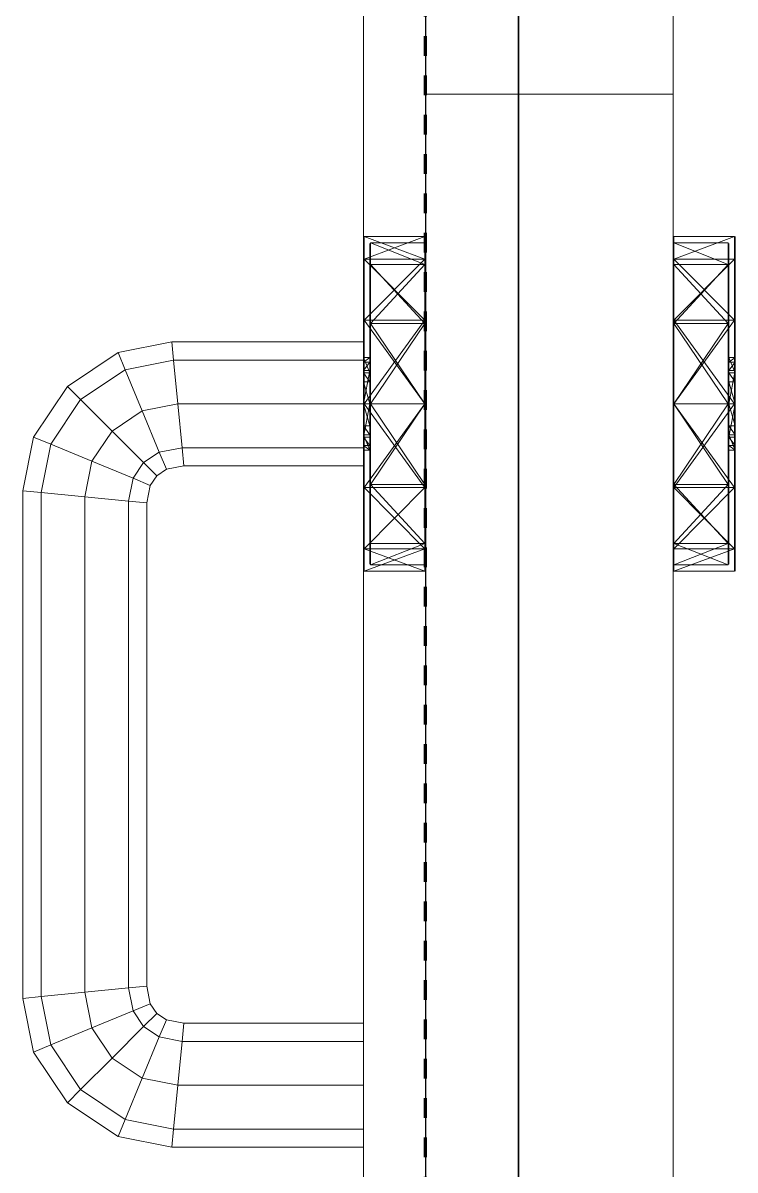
# Model space of a CAD drawing. Header units: millimetres. Extents: x -5300 to 98858, y -5196 to 93886.
# Drawn here: x 42270 to 42385, y 47628.3 to 47813.5 of the extents above; entities that cross this region are included whole.
import ezdxf

# ---------------------------------------------------------------- set-up
doc = ezdxf.new("R2010")
doc.units = ezdxf.units.MM
doc.linetypes.add('Штрих', pattern=[6.35, 3.175, -3.175])
doc.linetypes.add('Штрих_2_', pattern=[6.35, 3.175, -3.175])
for name, color, linetype, lineweight, true_color in [('_Разделитель помещений_', 4, 'Штрих', 70, 0x00ffff), ('Двери', 7, 'Continuous', 18, 0x7f7f7f), ('Стены', 7, 'Continuous', 18, 0x7f7f7f), ('Стены разрез', 7, 'Continuous', 50, 0x7f7f7f)]:
    doc.layers.add(name, color=color, linetype=linetype, lineweight=lineweight, true_color=true_color)

# ---------------------------------------------------------------- blocks, each defined once
blk = doc.blocks.new('СТВ_Перегородка_Кирпич 198583 - СТВ_Перегородка_Кирпич 2-248119-Подвал')
at = {"layer": 'Стены', "color": 254, "true_color": 0xd4d4d4}
blk.add_line((42350, 46350), (42350, 52500), dxfattribs=at)
blk = doc.blocks.new('СТВ_Перегородка_Кирпич 198583 - СТВ_Перегородка_Кирпич 198583-248116-Подвал')
at = {"layer": 'Стены', "color": 254, "true_color": 0xd4d4d4}
for p, q in [((42335, 47290), (42335, 48790)), ((42350, 47290), (42350, 48790)), ((42350, 48790), (42350, 47290))]:
    blk.add_line(p, q, dxfattribs=at)
at = {"layer": 'Стены разрез', "color": 254, "lineweight": 25, "true_color": 0xd4d4d4}
for p, q in [((42350, 52350), (42350, 46350)), ((42335, 52330), (42335, 46335)), ((42350, 46335), (42350, 52330))]:
    blk.add_line(p, q, dxfattribs=at)
blk.add_blockref('СТВ_Перегородка_Кирпич 198583 - СТВ_Перегородка_Кирпич 2-248119-Подвал', (0, 0))
blk = doc.blocks.new('Дп-7 198631 - Дп-7-248154-Подвал')
at = {"layer": 'Двери', "color": 254, "true_color": 0xd4d4d4}
for p, q in [((42325, 47280), (42325, 48800)), ((42325, 48800), (42325, 47280)), ((42335, 48800), (42335, 47280)), ((42335, 47280), (42335, 48800)), ((42335, 47290), (42335, 48790)), ((42335, 48790), (42335, 47290)), ((42335, 48702), (42335, 47378)), ((42335, 47378), (42335, 48702)), ((42335, 47802), (42335, 48702)), ((42335, 48702), (42335, 47802)), ((42335, 47802), (42335, 48702)), ((42335, 48702), (42335, 47802)), ((42375, 48702), (42375, 47378)), ((42375, 47378), (42375, 48702)), ((42375, 48702), (42375, 47802)), ((42375, 48702), (42375, 47802)), ((42375, 47802), (42375, 48702)), ((42375, 47802), (42375, 48702)), ((42325, 48700), (42325, 47380)), ((42325, 47380), (42325, 48700)), ((42335, 48700), (42335, 47380)), ((42335, 47380), (42335, 48700)), ((42375, 48690), (42375, 47390)), ((42375, 47390), (42375, 48690)), ((42375, 47802), (42335, 47802)), ((42335, 47802), (42375, 47802)), ((42375, 47802), (42335, 47802)), ((42335, 47802), (42335, 47802)), ((42335, 47802), (42335, 47802)), ((42335, 47802), (42375, 47802)), ((42335, 47378), (42335, 47802)), ((42335, 47802), (42375, 47802)), ((42335, 47378), (42335, 47802)), ((42335, 47802), (42335, 47802)), ((42335, 47802), (42335, 47378)), ((42335, 47802), (42335, 47802)), ((42335, 47802), (42375, 47802)), ((42375, 47802), (42335, 47802)), ((42335, 47802), (42335, 47378)), ((42375, 47802), (42335, 47802)), ((42375, 47802), (42375, 47802)), ((42375, 47802), (42375, 47802)), ((42375, 47802), (42375, 47378)), ((42375, 47802), (42375, 47802)), ((42375, 47378), (42375, 47802)), ((42375, 47802), (42375, 47802)), ((42375, 47802), (42375, 47378)), ((42375, 47378), (42375, 47802)), ((42325, 47775.38), (42325, 47779)), ((42325, 47779), (42325, 47775.38)), ((42325, 47765.5), (42325, 47779)), ((42325, 47775.3), (42325, 47778.9)), ((42325, 47778.9), (42325, 47775.3)), ((42325, 47757), (42325, 47778.9)), ((42325, 47757), (42325, 47778.9)), ((42325, 47757), (42325, 47778.9)), ((42325.1, 47775.38), (42325.1, 47779)), ((42325.1, 47779), (42325.1, 47775.38)), ((42334.9, 47779), (42325.1, 47779)), ((42325.1, 47775.38), (42334.9, 47779)), ((42325.1, 47779), (42334.9, 47775.38)), ((42325.1, 47775.38), (42325.1, 47779)), ((42325.1, 47779), (42325.1, 47775.38)), ((42325.1, 47779), (42334.9, 47779)), ((42325.1, 47775.38), (42334.9, 47779)), ((42325.1, 47779), (42334.9, 47775.38)), ((42326, 47774.43), (42326, 47777.9)), ((42326, 47777.9), (42326, 47774.43)), ((42326, 47757), (42326, 47777.9)), ((42326, 47757), (42326, 47777.9)), ((42326, 47757), (42326, 47777.9)), ((42326.1, 47774.52), (42326.1, 47778)), ((42326.1, 47778), (42326.1, 47774.52)), ((42326.1, 47778), (42334.9, 47778)), ((42334.9, 47774.52), (42326.1, 47778)), ((42326.1, 47778), (42334.9, 47774.52)), ((42334.9, 47775.38), (42334.9, 47779)), ((42334.9, 47779), (42334.9, 47775.38)), ((42334.9, 47775.38), (42334.9, 47779)), ((42334.9, 47779), (42334.9, 47775.38)), ((42334.9, 47774.52), (42334.9, 47778)), ((42334.9, 47778), (42334.9, 47774.52)), ((42335, 47775.38), (42335, 47779)), ((42335, 47779), (42335, 47775.38)), ((42335, 47779), (42335, 47765.5)), ((42335, 47775.3), (42335, 47778.9)), ((42335, 47778.9), (42335, 47775.3)), ((42335, 47774.6), (42335, 47778.9)), ((42335, 47778.1), (42335, 47778.9)), ((42335, 47778.9), (42335, 47774.6)), ((42335, 47774.6), (42335, 47778.1)), ((42335, 47778.1), (42335, 47774.6)), ((42375, 47775.38), (42375, 47779)), ((42375, 47779), (42375, 47775.38)), ((42375, 47765.5), (42375, 47779)), ((42375, 47775.3), (42375, 47778.9)), ((42375, 47778.9), (42375, 47775.3)), ((42375, 47774.6), (42375, 47778.9)), ((42375, 47778.9), (42375, 47778.1)), ((42375, 47778.9), (42375, 47774.6)), ((42375, 47774.6), (42375, 47778.1)), ((42375, 47778.1), (42375, 47774.6)), ((42375.1, 47775.38), (42375.1, 47779)), ((42375.1, 47779), (42375.1, 47775.38)), ((42384.9, 47779), (42375.1, 47779)), ((42375.1, 47775.38), (42384.9, 47779)), ((42384.9, 47779), (42375.1, 47775.38)), ((42375.1, 47775.38), (42375.1, 47779)), ((42375.1, 47779), (42375.1, 47775.38)), ((42384.9, 47779), (42375.1, 47779)), ((42375.1, 47775.38), (42384.9, 47779)), ((42384.9, 47779), (42375.1, 47775.38)), ((42375.1, 47774.52), (42375.1, 47778)), ((42375.1, 47778), (42375.1, 47774.52)), ((42375.1, 47778), (42383.9, 47778)), ((42383.9, 47774.52), (42375.1, 47778)), ((42375.1, 47778), (42383.9, 47774.52)), ((42383.9, 47774.52), (42383.9, 47778)), ((42383.9, 47778), (42383.9, 47774.52)), ((42384, 47774.43), (42384, 47777.9)), ((42384, 47777.9), (42384, 47774.43)), ((42384, 47757), (42384, 47777.9)), ((42384, 47757), (42384, 47777.9)), ((42384, 47757), (42384, 47777.9)), ((42384.9, 47775.38), (42384.9, 47779)), ((42384.9, 47779), (42384.9, 47775.38)), ((42384.9, 47775.38), (42384.9, 47779)), ((42384.9, 47779), (42384.9, 47775.38)), ((42385, 47775.38), (42385, 47779)), ((42385, 47779), (42385, 47775.38)), ((42385, 47779), (42385, 47765.5)), ((42385, 47775.3), (42385, 47778.9)), ((42385, 47778.9), (42385, 47775.3)), ((42385, 47757), (42385, 47778.9)), ((42385, 47757), (42385, 47778.9)), ((42385, 47757), (42385, 47778.9)), ((42325, 47765.5), (42325, 47775.38)), ((42325, 47775.38), (42325, 47765.5)), ((42325, 47765.5), (42325, 47775.38)), ((42325.1, 47775.38), (42325.1, 47765.5)), ((42325.1, 47775.38), (42325.1, 47765.5)), ((42334.9, 47765.5), (42325.1, 47775.38)), ((42334.9, 47775.38), (42325.1, 47775.38)), ((42334.9, 47775.38), (42325.1, 47775.38)), ((42334.9, 47775.38), (42325.1, 47765.5)), ((42325.1, 47765.5), (42325.1, 47775.38)), ((42325.1, 47775.38), (42325.1, 47765.5)), ((42334.9, 47765.5), (42325.1, 47775.38)), ((42325.1, 47775.38), (42334.9, 47775.38)), ((42325.1, 47775.38), (42334.9, 47775.38)), ((42334.9, 47775.38), (42325.1, 47765.5)), ((42334.9, 47765.5), (42334.9, 47775.38)), ((42334.9, 47775.38), (42334.9, 47765.5)), ((42334.9, 47765.5), (42334.9, 47775.38)), ((42334.9, 47775.38), (42334.9, 47765.5)), ((42335, 47765.5), (42335, 47775.38)), ((42335, 47775.38), (42335, 47765.5)), ((42335, 47775.38), (42335, 47765.5)), ((42375, 47765.5), (42375, 47775.38)), ((42375, 47775.38), (42375, 47765.5)), ((42375, 47765.5), (42375, 47775.38)), ((42375.1, 47765.5), (42375.1, 47775.38)), ((42375.1, 47765.5), (42375.1, 47775.38)), ((42384.9, 47765.5), (42375.1, 47775.38)), ((42384.9, 47775.38), (42375.1, 47775.38)), ((42375.1, 47765.5), (42384.9, 47775.38)), ((42375.1, 47775.38), (42384.9, 47775.38)), ((42375.1, 47765.5), (42375.1, 47775.38)), ((42375.1, 47765.5), (42375.1, 47775.38)), ((42375.1, 47765.5), (42384.9, 47775.38)), ((42384.9, 47775.38), (42375.1, 47775.38)), ((42375.1, 47765.5), (42384.9, 47775.38)), ((42375.1, 47775.38), (42384.9, 47775.38)), ((42384.9, 47765.5), (42384.9, 47775.38)), ((42384.9, 47765.5), (42384.9, 47775.38)), ((42384.9, 47765.5), (42384.9, 47775.38)), ((42384.9, 47765.5), (42384.9, 47775.38)), ((42385, 47765.5), (42385, 47775.38)), ((42385, 47775.38), (42385, 47765.5)), ((42385, 47775.38), (42385, 47765.5)), ((42325, 47765.45), (42325, 47775.3)), ((42325, 47775.3), (42325, 47765.45)), ((42325, 47759.47), (42325, 47775.3)), ((42325, 47757), (42325, 47775.3)), ((42325, 47757), (42325, 47775.3)), ((42325, 47757), (42325, 47775.3)), ((42325, 47758.72), (42325, 47775.3)), ((42326, 47774.43), (42326, 47764.95)), ((42326, 47764.95), (42326, 47774.43)), ((42326, 47759.47), (42326, 47774.43)), ((42326, 47757), (42326, 47774.43)), ((42326, 47774.43), (42326, 47758.72)), ((42326, 47757), (42326, 47774.43)), ((42326, 47757), (42326, 47774.43)), ((42326.1, 47765), (42326.1, 47774.52)), ((42326.1, 47765), (42326.1, 47774.52)), ((42326.1, 47774.52), (42334.9, 47774.52)), ((42326.1, 47774.52), (42334.9, 47765)), ((42326.1, 47765), (42334.9, 47774.52)), ((42326.1, 47774.52), (42334.9, 47774.52)), ((42334.9, 47774.52), (42334.9, 47765)), ((42334.9, 47765), (42334.9, 47774.52)), ((42335, 47775.3), (42335, 47765.45)), ((42335, 47775.3), (42335, 47765.45)), ((42335, 47774.6), (42335, 47775.3)), ((42335, 47774.6), (42335, 47775.3)), ((42335, 47765.05), (42335, 47774.6)), ((42335, 47774.6), (42335, 47765.05)), ((42335, 47774.6), (42335, 47765.45)), ((42335, 47774.6), (42335, 47765.45)), ((42375, 47765.45), (42375, 47775.3)), ((42375, 47775.3), (42375, 47765.45)), ((42375, 47775.3), (42375, 47774.6)), ((42375, 47775.3), (42375, 47774.6)), ((42375, 47765.05), (42375, 47774.6)), ((42375, 47774.6), (42375, 47765.05)), ((42375, 47765.45), (42375, 47774.6)), ((42375, 47774.6), (42375, 47765.45)), ((42375.1, 47765), (42375.1, 47774.52)), ((42375.1, 47774.52), (42375.1, 47765)), ((42375.1, 47765), (42383.9, 47774.52)), ((42375.1, 47774.52), (42383.9, 47774.52)), ((42375.1, 47774.52), (42383.9, 47774.52)), ((42375.1, 47774.52), (42383.9, 47765)), ((42383.9, 47765), (42383.9, 47774.52)), ((42383.9, 47774.52), (42383.9, 47765)), ((42384, 47764.95), (42384, 47774.43)), ((42384, 47774.43), (42384, 47764.95)), ((42384, 47759.47), (42384, 47774.43)), ((42384, 47757), (42384, 47774.43)), ((42384, 47757), (42384, 47774.43)), ((42384, 47757), (42384, 47774.43)), ((42384, 47758.72), (42384, 47774.43)), ((42385, 47775.3), (42385, 47765.45)), ((42385, 47765.45), (42385, 47775.3)), ((42385, 47759.47), (42385, 47775.3)), ((42385, 47757), (42385, 47775.3)), ((42385, 47775.3), (42385, 47758.72)), ((42385, 47757), (42385, 47775.3)), ((42385, 47757), (42385, 47775.3)), ((42325, 47752), (42325, 47765.5)), ((42325, 47765.5), (42325, 47752)), ((42325, 47765.5), (42325, 47765.5)), ((42325, 47765.5), (42325, 47738.5)), ((42325, 47765.5), (42325, 47738.5)), ((42325, 47765.5), (42325, 47738.5)), ((42325, 47765.45), (42325, 47752)), ((42325, 47765.45), (42325, 47752)), ((42325, 47757), (42325, 47765.45)), ((42325, 47757), (42325, 47765.45)), ((42325, 47757.37), (42325, 47765.45)), ((42325, 47758.72), (42325, 47765.45)), ((42325, 47765.45), (42325, 47755.54)), ((42325.1, 47765.5), (42325.1, 47752)), ((42325.1, 47765.5), (42325.1, 47752)), ((42334.9, 47765.5), (42325.1, 47765.5)), ((42334.9, 47765.5), (42325.1, 47752)), ((42334.9, 47765.5), (42325.1, 47765.5)), ((42325.1, 47765.5), (42334.9, 47752)), ((42325.1, 47765.5), (42325.1, 47752)), ((42325.1, 47765.5), (42325.1, 47752)), ((42325.1, 47765.5), (42334.9, 47765.5)), ((42325.1, 47752), (42334.9, 47765.5)), ((42325.1, 47765.5), (42334.9, 47765.5)), ((42325.1, 47765.5), (42334.9, 47752)), ((42326, 47764.95), (42326, 47752)), ((42326, 47764.95), (42326, 47752)), ((42326, 47764.95), (42326, 47758.72)), ((42326, 47764.95), (42326, 47757.37)), ((42326, 47757), (42326, 47764.95)), ((42326, 47757), (42326, 47764.95)), ((42326, 47755.54), (42326, 47764.95)), ((42326.1, 47765), (42326.1, 47752)), ((42326.1, 47765), (42326.1, 47752)), ((42326.1, 47765), (42334.9, 47765)), ((42326.1, 47765), (42334.9, 47752)), ((42326.1, 47765), (42334.9, 47765)), ((42326.1, 47752), (42334.9, 47765)), ((42334.9, 47765.5), (42334.9, 47752)), ((42334.9, 47765.5), (42334.9, 47752)), ((42334.9, 47752), (42334.9, 47765.5)), ((42334.9, 47765.5), (42334.9, 47752)), ((42334.9, 47765), (42334.9, 47752)), ((42334.9, 47752), (42334.9, 47765)), ((42335, 47752), (42335, 47765.5)), ((42335, 47752), (42335, 47765.5)), ((42335, 47738.5), (42335, 47765.5)), ((42335, 47738.5), (42335, 47765.5)), ((42335, 47738.5), (42335, 47765.5)), ((42335, 47765.5), (42335, 47765.5)), ((42335, 47765.45), (42335, 47752)), ((42335, 47765.45), (42335, 47752)), ((42335, 47765.05), (42335, 47765.45)), ((42335, 47765.05), (42335, 47765.45)), ((42335, 47765.05), (42335, 47752)), ((42335, 47765.05), (42335, 47752)), ((42335, 47765.05), (42335, 47752)), ((42335, 47765.05), (42335, 47752)), ((42375, 47752), (42375, 47765.5)), ((42375, 47765.5), (42375, 47752)), ((42375, 47765.5), (42375, 47765.5)), ((42375, 47765.5), (42375, 47738.5)), ((42375, 47765.5), (42375, 47738.5)), ((42375, 47765.5), (42375, 47738.5)), ((42375, 47765.45), (42375, 47752)), ((42375, 47765.45), (42375, 47752)), ((42375, 47765.05), (42375, 47765.45)), ((42375, 47765.45), (42375, 47765.05)), ((42375, 47765.05), (42375, 47752)), ((42375, 47765.05), (42375, 47752)), ((42375, 47765.05), (42375, 47752)), ((42375, 47765.05), (42375, 47752)), ((42375.1, 47765.5), (42375.1, 47752)), ((42375.1, 47765.5), (42375.1, 47752)), ((42375.1, 47765.5), (42384.9, 47765.5)), ((42375.1, 47765.5), (42384.9, 47752)), ((42375.1, 47765.5), (42384.9, 47765.5)), ((42384.9, 47765.5), (42375.1, 47752)), ((42375.1, 47765.5), (42375.1, 47752)), ((42375.1, 47752), (42375.1, 47765.5)), ((42384.9, 47765.5), (42375.1, 47765.5)), ((42375.1, 47765.5), (42384.9, 47752)), ((42375.1, 47752), (42384.9, 47765.5)), ((42375.1, 47765.5), (42384.9, 47765.5)), ((42375.1, 47765), (42375.1, 47752)), ((42375.1, 47765), (42375.1, 47752)), ((42383.9, 47765), (42375.1, 47765)), ((42375.1, 47765), (42383.9, 47752)), ((42375.1, 47765), (42383.9, 47765)), ((42383.9, 47765), (42375.1, 47752)), ((42383.9, 47765), (42383.9, 47752)), ((42383.9, 47765), (42383.9, 47752)), ((42384, 47764.95), (42384, 47752)), ((42384, 47764.95), (42384, 47752)), ((42384, 47757), (42384, 47764.95)), ((42384, 47757), (42384, 47764.95)), ((42384, 47757.37), (42384, 47764.95)), ((42384, 47758.72), (42384, 47764.95)), ((42384, 47764.95), (42384, 47755.54)), ((42384.9, 47765.5), (42384.9, 47752)), ((42384.9, 47765.5), (42384.9, 47752)), ((42384.9, 47765.5), (42384.9, 47752)), ((42384.9, 47752), (42384.9, 47765.5)), ((42385, 47752), (42385, 47765.5)), ((42385, 47752), (42385, 47765.5)), ((42385, 47738.5), (42385, 47765.5)), ((42385, 47738.5), (42385, 47765.5)), ((42385, 47738.5), (42385, 47765.5)), ((42385, 47765.5), (42385, 47765.5)), ((42385, 47765.45), (42385, 47752)), ((42385, 47765.45), (42385, 47752)), ((42385, 47765.45), (42385, 47758.72)), ((42385, 47765.45), (42385, 47757.37)), ((42385, 47757), (42385, 47765.45)), ((42385, 47757), (42385, 47765.45)), ((42385, 47755.54), (42385, 47765.45)), ((42285.36, 47760.28), (42294.02, 47762)), ((42294.02, 47762), (42285.36, 47760.28)), ((42294.3, 47759.07), (42294.02, 47762)), ((42294.02, 47762), (42325, 47762)), ((42294.02, 47762), (42294.3, 47759.07)), ((42325, 47762), (42294.02, 47762)), ((42294.02, 47762), (42294.3, 47759.07)), ((42294.3, 47759.07), (42294.02, 47762)), ((42325, 47762), (42325, 47759.07)), ((42325, 47759.07), (42325, 47762)), ((42277.18, 47754.82), (42285.36, 47760.28)), ((42285.36, 47760.28), (42277.18, 47754.82)), ((42286.5, 47757.52), (42285.36, 47760.28)), ((42285.36, 47760.28), (42286.5, 47757.52)), ((42285.36, 47760.28), (42286.5, 47757.52)), ((42286.5, 47757.52), (42285.36, 47760.28)), ((42294.3, 47759.07), (42286.5, 47757.52)), ((42286.5, 47757.52), (42294.3, 47759.07)), ((42286.5, 47757.52), (42294.3, 47759.07)), ((42294.3, 47759.07), (42286.5, 47757.52)), ((42325, 47759.07), (42294.3, 47759.07)), ((42295, 47752), (42294.3, 47759.07)), ((42294.3, 47759.07), (42325, 47759.07)), ((42294.3, 47759.07), (42325, 47759.07)), ((42294.3, 47759.07), (42295, 47752)), ((42325, 47759.07), (42294.3, 47759.07)), ((42294.3, 47759.07), (42295, 47752)), ((42295, 47752), (42294.3, 47759.07)), ((42326, 47759.47), (42325, 47759.47)), ((42325, 47759.47), (42325, 47757)), ((42325, 47759.47), (42325, 47758.72)), ((42326, 47759.47), (42325, 47758.72)), ((42326, 47757), (42325, 47759.47)), ((42325, 47759.47), (42325, 47757)), ((42325, 47759.07), (42325, 47752)), ((42325, 47752), (42325, 47759.07)), ((42325, 47757.37), (42325, 47758.72)), ((42326, 47758.72), (42325, 47757.37)), ((42326, 47758.72), (42325, 47758.72)), ((42326, 47759.47), (42326, 47757)), ((42326, 47759.47), (42326, 47758.72)), ((42326, 47759.47), (42326, 47757)), ((42326, 47758.72), (42326, 47757.37)), ((42385, 47759.47), (42384, 47759.47)), ((42384, 47759.47), (42384, 47757)), ((42384, 47759.47), (42384, 47758.72)), ((42385, 47759.47), (42384, 47758.72)), ((42385, 47757), (42384, 47759.47)), ((42384, 47759.47), (42384, 47757)), ((42384, 47757.37), (42384, 47758.72)), ((42385, 47758.72), (42384, 47757.37)), ((42385, 47758.72), (42384, 47758.72)), ((42385, 47759.47), (42385, 47757)), ((42385, 47759.47), (42385, 47758.72)), ((42385, 47759.47), (42385, 47757)), ((42385, 47758.72), (42385, 47757.37)), ((42286.5, 47757.52), (42279.3, 47752.7)), ((42279.3, 47752.7), (42286.5, 47757.52)), ((42279.3, 47752.7), (42286.5, 47757.52)), ((42286.5, 47757.52), (42279.3, 47752.7)), ((42289.26, 47750.86), (42286.5, 47757.52)), ((42286.5, 47757.52), (42289.26, 47750.86)), ((42286.5, 47757.52), (42289.26, 47750.86)), ((42289.26, 47750.86), (42286.5, 47757.52)), ((42325, 47757.37), (42325, 47752)), ((42326, 47757.37), (42325, 47757.37)), ((42326, 47757.37), (42325, 47752)), ((42325, 47757.37), (42325, 47752)), ((42326, 47757), (42325, 47757)), ((42325, 47757), (42326, 47757)), ((42325, 47757), (42325, 47755.54)), ((42326, 47757), (42325, 47757)), ((42326, 47757), (42325, 47757)), ((42326, 47757), (42325, 47757)), ((42325, 47757), (42325, 47757)), ((42325, 47757), (42325, 47757)), ((42325, 47757), (42325, 47757)), ((42325, 47757), (42326, 47757)), ((42325, 47757), (42325, 47757)), ((42325, 47757), (42326, 47757)), ((42325, 47757), (42326, 47757)), ((42325, 47757), (42325, 47757)), ((42325, 47757), (42326, 47757)), ((42325, 47757), (42326, 47757)), ((42325, 47757), (42326, 47757)), ((42325, 47757), (42326, 47755.54)), ((42326, 47757.37), (42326, 47752)), ((42326, 47757.37), (42326, 47752)), ((42326, 47757), (42326, 47755.54)), ((42326, 47757), (42326, 47757)), ((42326, 47757), (42326, 47757)), ((42326, 47757), (42326, 47757)), ((42326, 47757), (42326, 47757)), ((42326, 47757), (42326, 47757)), ((42384, 47757.37), (42384, 47752)), ((42385, 47757.37), (42384, 47757.37)), ((42385, 47757.37), (42384, 47752)), ((42384, 47757.37), (42384, 47752)), ((42385, 47757), (42384, 47757)), ((42384, 47757), (42385, 47757)), ((42384, 47757), (42384, 47755.54)), ((42385, 47757), (42384, 47757)), ((42385, 47757), (42384, 47757)), ((42385, 47757), (42384, 47757)), ((42384, 47757), (42384, 47757)), ((42384, 47757), (42384, 47757)), ((42384, 47757), (42384, 47757)), ((42384, 47757), (42385, 47757)), ((42384, 47757), (42384, 47757)), ((42384, 47757), (42385, 47757)), ((42384, 47757), (42385, 47757)), ((42384, 47757), (42384, 47757)), ((42384, 47757), (42385, 47757)), ((42384, 47757), (42385, 47757)), ((42384, 47757), (42385, 47757)), ((42384, 47757), (42385, 47755.54)), ((42385, 47757.37), (42385, 47752)), ((42385, 47757.37), (42385, 47752)), ((42385, 47757), (42385, 47755.54)), ((42385, 47757), (42385, 47757)), ((42385, 47757), (42385, 47757)), ((42385, 47757), (42385, 47757)), ((42385, 47757), (42385, 47757)), ((42385, 47757), (42385, 47757)), ((42325, 47752), (42325, 47755.54)), ((42325, 47752), (42325, 47755.54)), ((42325, 47755.54), (42326, 47755.54)), ((42325, 47755.54), (42326, 47752)), ((42326, 47755.54), (42326, 47752)), ((42326, 47755.54), (42326, 47752)), ((42384, 47752), (42384, 47755.54)), ((42384, 47752), (42384, 47755.54)), ((42384, 47755.54), (42385, 47755.54)), ((42384, 47755.54), (42385, 47752)), ((42385, 47755.54), (42385, 47752)), ((42385, 47755.54), (42385, 47752)), ((42271.72, 47746.64), (42277.18, 47754.82)), ((42277.18, 47754.82), (42271.72, 47746.64)), ((42279.3, 47752.7), (42277.18, 47754.82)), ((42277.18, 47754.82), (42279.3, 47752.7)), ((42277.18, 47754.82), (42279.3, 47752.7)), ((42279.3, 47752.7), (42277.18, 47754.82)), ((42279.3, 47752.7), (42274.48, 47745.5)), ((42274.48, 47745.5), (42279.3, 47752.7)), ((42274.48, 47745.5), (42279.3, 47752.7)), ((42279.3, 47752.7), (42274.48, 47745.5)), ((42284.39, 47747.61), (42279.3, 47752.7)), ((42279.3, 47752.7), (42284.39, 47747.61)), ((42279.3, 47752.7), (42284.39, 47747.61)), ((42284.39, 47747.61), (42279.3, 47752.7)), ((42295, 47752), (42289.26, 47750.86)), ((42289.26, 47750.86), (42295, 47752)), ((42289.26, 47750.86), (42295, 47752)), ((42295, 47752), (42289.26, 47750.86)), ((42325, 47752), (42295, 47752)), ((42295.7, 47744.93), (42295, 47752)), ((42295, 47752), (42325, 47752)), ((42295, 47752), (42325, 47752)), ((42295, 47752), (42295.7, 47744.93)), ((42325, 47752), (42295, 47752)), ((42295, 47752), (42295.7, 47744.93)), ((42295.7, 47744.93), (42295, 47752)), ((42325, 47752), (42325, 47738.55)), ((42325, 47752), (42325, 47738.55)), ((42325, 47752), (42325, 47748.46)), ((42325, 47752), (42325, 47746.63)), ((42326, 47752), (42325, 47752)), ((42326, 47752), (42325, 47746.63)), ((42325, 47752), (42325, 47752)), ((42325, 47752), (42325, 47748.46)), ((42325, 47752), (42326, 47752)), ((42325, 47752), (42326, 47748.46)), ((42325, 47752), (42325, 47752)), ((42325, 47752), (42325, 47746.63)), ((42325, 47752), (42325, 47738.5)), ((42325, 47752), (42325, 47738.5)), ((42325, 47752), (42325, 47744.93)), ((42325, 47744.93), (42325, 47752)), ((42325.1, 47752), (42325.1, 47738.5)), ((42325.1, 47752), (42325.1, 47738.5)), ((42334.9, 47752), (42325.1, 47752)), ((42325.1, 47752), (42334.9, 47738.5)), ((42334.9, 47752), (42325.1, 47752)), ((42334.9, 47752), (42325.1, 47738.5)), ((42325.1, 47752), (42325.1, 47738.5)), ((42325.1, 47752), (42325.1, 47738.5)), ((42325.1, 47752), (42334.9, 47752)), ((42325.1, 47752), (42334.9, 47738.5)), ((42325.1, 47752), (42334.9, 47752)), ((42325.1, 47752), (42334.9, 47738.5)), ((42326, 47752), (42326, 47739.05)), ((42326, 47752), (42326, 47739.05)), ((42326, 47752), (42326, 47746.63)), ((42326, 47752), (42326, 47748.46)), ((42326, 47752), (42326, 47752)), ((42326, 47752), (42326, 47746.63)), ((42326, 47752), (42326, 47752)), ((42326, 47752), (42326, 47748.46)), ((42326.1, 47752), (42326.1, 47739)), ((42326.1, 47752), (42326.1, 47739)), ((42326.1, 47752), (42334.9, 47752)), ((42326.1, 47752), (42334.9, 47739)), ((42326.1, 47752), (42334.9, 47752)), ((42334.9, 47752), (42326.1, 47739)), ((42334.9, 47752), (42334.9, 47739)), ((42334.9, 47752), (42334.9, 47738.5)), ((42334.9, 47752), (42334.9, 47739)), ((42334.9, 47752), (42334.9, 47738.5)), ((42334.9, 47752), (42334.9, 47738.5)), ((42334.9, 47752), (42334.9, 47738.5)), ((42335, 47752), (42335, 47738.95)), ((42335, 47752), (42335, 47738.55)), ((42335, 47752), (42335, 47738.95)), ((42335, 47752), (42335, 47738.55)), ((42335, 47752), (42335, 47752)), ((42335, 47752), (42335, 47738.95)), ((42335, 47752), (42335, 47752)), ((42335, 47752), (42335, 47738.95)), ((42335, 47752), (42335, 47738.5)), ((42335, 47738.5), (42335, 47752)), ((42375, 47752), (42375, 47738.95)), ((42375, 47752), (42375, 47738.55)), ((42375, 47752), (42375, 47738.55)), ((42375, 47752), (42375, 47738.95)), ((42375, 47752), (42375, 47752)), ((42375, 47752), (42375, 47738.95)), ((42375, 47752), (42375, 47752)), ((42375, 47752), (42375, 47738.95)), ((42375, 47752), (42375, 47738.5)), ((42375, 47752), (42375, 47738.5)), ((42375.1, 47752), (42375.1, 47738.5)), ((42375.1, 47752), (42375.1, 47739)), ((42375.1, 47752), (42375.1, 47738.5)), ((42375.1, 47752), (42375.1, 47739)), ((42375.1, 47752), (42384.9, 47752)), ((42375.1, 47752), (42384.9, 47738.5)), ((42375.1, 47752), (42383.9, 47752)), ((42375.1, 47752), (42383.9, 47739)), ((42384.9, 47752), (42375.1, 47752)), ((42384.9, 47752), (42375.1, 47738.5)), ((42383.9, 47752), (42375.1, 47752)), ((42383.9, 47752), (42375.1, 47739)), ((42375.1, 47752), (42375.1, 47738.5)), ((42375.1, 47738.5), (42375.1, 47752)), ((42375.1, 47752), (42384.9, 47752)), ((42375.1, 47752), (42384.9, 47738.5)), ((42375.1, 47738.5), (42384.9, 47752)), ((42375.1, 47752), (42384.9, 47752)), ((42383.9, 47752), (42383.9, 47739)), ((42383.9, 47752), (42383.9, 47739)), ((42384, 47752), (42384, 47739.05)), ((42384, 47752), (42384, 47739.05)), ((42384, 47752), (42384, 47748.46)), ((42384, 47752), (42384, 47746.63)), ((42385, 47752), (42384, 47752)), ((42385, 47752), (42384, 47746.63)), ((42384, 47752), (42384, 47752)), ((42384, 47752), (42384, 47748.46)), ((42384, 47752), (42385, 47752)), ((42384, 47752), (42385, 47748.46)), ((42384, 47752), (42384, 47752)), ((42384, 47752), (42384, 47746.63)), ((42384.9, 47752), (42384.9, 47738.5)), ((42384.9, 47752), (42384.9, 47738.5)), ((42384.9, 47752), (42384.9, 47738.5)), ((42384.9, 47738.5), (42384.9, 47752)), ((42385, 47752), (42385, 47738.55)), ((42385, 47752), (42385, 47738.55)), ((42385, 47752), (42385, 47746.63)), ((42385, 47752), (42385, 47748.46)), ((42385, 47752), (42385, 47752)), ((42385, 47752), (42385, 47746.63)), ((42385, 47752), (42385, 47752)), ((42385, 47752), (42385, 47748.46)), ((42385, 47752), (42385, 47738.5)), ((42385, 47738.5), (42385, 47752)), ((42289.26, 47750.86), (42284.39, 47747.61)), ((42284.39, 47747.61), (42289.26, 47750.86)), ((42284.39, 47747.61), (42289.26, 47750.86)), ((42289.26, 47750.86), (42284.39, 47747.61)), ((42292.02, 47744.2), (42289.26, 47750.86)), ((42289.26, 47750.86), (42292.02, 47744.2)), ((42289.26, 47750.86), (42292.02, 47744.2)), ((42292.02, 47744.2), (42289.26, 47750.86)), ((42284.39, 47747.61), (42281.14, 47742.74)), ((42281.14, 47742.74), (42284.39, 47747.61)), ((42281.14, 47742.74), (42284.39, 47747.61)), ((42284.39, 47747.61), (42281.14, 47742.74)), ((42289.49, 47742.51), (42284.39, 47747.61)), ((42284.39, 47747.61), (42289.49, 47742.51)), ((42284.39, 47747.61), (42289.49, 47742.51)), ((42289.49, 47742.51), (42284.39, 47747.61)), ((42325, 47747), (42325, 47748.46)), ((42325, 47738.55), (42325, 47748.46)), ((42325, 47748.46), (42326, 47748.46)), ((42325, 47748.46), (42326, 47747)), ((42326, 47748.46), (42326, 47747)), ((42326, 47748.46), (42326, 47739.05)), ((42384, 47747), (42384, 47748.46)), ((42384, 47739.05), (42384, 47748.46)), ((42384, 47748.46), (42385, 47748.46)), ((42384, 47748.46), (42385, 47747)), ((42385, 47748.46), (42385, 47747)), ((42385, 47748.46), (42385, 47738.55)), ((42270, 47737.98), (42271.72, 47746.64)), ((42271.72, 47746.64), (42270, 47737.98)), ((42274.48, 47745.5), (42271.72, 47746.64)), ((42271.72, 47746.64), (42274.48, 47745.5)), ((42271.72, 47746.64), (42274.48, 47745.5)), ((42274.48, 47745.5), (42271.72, 47746.64)), ((42325, 47747), (42326, 47747)), ((42326, 47747), (42325, 47747)), ((42325, 47744.53), (42325, 47747)), ((42325, 47738.55), (42325, 47747)), ((42325, 47738.55), (42325, 47747)), ((42325, 47747), (42325, 47747)), ((42325, 47747), (42326, 47747)), ((42325, 47747), (42325, 47728.71)), ((42325, 47747), (42325, 47747)), ((42325, 47747), (42326, 47747)), ((42326, 47747), (42325, 47747)), ((42326, 47744.53), (42325, 47747)), ((42326, 47747), (42325, 47747)), ((42326, 47747), (42325, 47747)), ((42325, 47744.53), (42325, 47747)), ((42325, 47728.71), (42325, 47747)), ((42325, 47747), (42326, 47747)), ((42325, 47747), (42325, 47747)), ((42325, 47747), (42325, 47725.1)), ((42325, 47747), (42325, 47747)), ((42326, 47747), (42325, 47747)), ((42326, 47747), (42325, 47747)), ((42326, 47747), (42325, 47747)), ((42325, 47747), (42325, 47747)), ((42325, 47747), (42325, 47725.1)), ((42325, 47747), (42325, 47728.71)), ((42325, 47747), (42325, 47725.1)), ((42325, 47746.63), (42325, 47745.28)), ((42326, 47746.63), (42325, 47746.63)), ((42326, 47745.28), (42325, 47746.63)), ((42325, 47746.63), (42325, 47738.55)), ((42326, 47744.53), (42326, 47747)), ((42326, 47747), (42326, 47747)), ((42326, 47747), (42326, 47739.05)), ((42326, 47747), (42326, 47739.05)), ((42326, 47747), (42326, 47747)), ((42326, 47747), (42326, 47729.57)), ((42326, 47744.53), (42326, 47747)), ((42326, 47729.57), (42326, 47747)), ((42326, 47747), (42326, 47747)), ((42326, 47747), (42326, 47747)), ((42326, 47747), (42326, 47726.1)), ((42326, 47747), (42326, 47747)), ((42326, 47747), (42326, 47726.1)), ((42326, 47747), (42326, 47729.57)), ((42326, 47747), (42326, 47726.1)), ((42326, 47746.63), (42326, 47745.28)), ((42326, 47746.63), (42326, 47739.05)), ((42384, 47747), (42385, 47747)), ((42385, 47747), (42384, 47747)), ((42384, 47744.53), (42384, 47747)), ((42384, 47739.05), (42384, 47747)), ((42384, 47739.05), (42384, 47747)), ((42384, 47747), (42384, 47747)), ((42384, 47747), (42385, 47747)), ((42384, 47747), (42384, 47729.57)), ((42384, 47747), (42384, 47747)), ((42384, 47747), (42385, 47747)), ((42385, 47747), (42384, 47747)), ((42385, 47744.53), (42384, 47747)), ((42385, 47747), (42384, 47747)), ((42385, 47747), (42384, 47747)), ((42384, 47744.53), (42384, 47747)), ((42384, 47729.57), (42384, 47747)), ((42384, 47747), (42385, 47747)), ((42384, 47747), (42384, 47747)), ((42384, 47747), (42384, 47726.1)), ((42384, 47747), (42384, 47747)), ((42385, 47747), (42384, 47747)), ((42385, 47747), (42384, 47747)), ((42385, 47747), (42384, 47747)), ((42384, 47747), (42384, 47747)), ((42384, 47747), (42384, 47726.1)), ((42384, 47747), (42384, 47729.57)), ((42384, 47747), (42384, 47726.1)), ((42384, 47746.63), (42384, 47745.28)), ((42385, 47746.63), (42384, 47746.63)), ((42385, 47745.28), (42384, 47746.63)), ((42384, 47746.63), (42384, 47739.05)), ((42385, 47744.53), (42385, 47747)), ((42385, 47747), (42385, 47747)), ((42385, 47747), (42385, 47738.55)), ((42385, 47747), (42385, 47738.55)), ((42385, 47747), (42385, 47747)), ((42385, 47747), (42385, 47728.71)), ((42385, 47744.53), (42385, 47747)), ((42385, 47728.71), (42385, 47747)), ((42385, 47747), (42385, 47747)), ((42385, 47747), (42385, 47747)), ((42385, 47747), (42385, 47725.1)), ((42385, 47747), (42385, 47747)), ((42385, 47747), (42385, 47725.1)), ((42385, 47747), (42385, 47728.71)), ((42385, 47747), (42385, 47725.1)), ((42385, 47746.63), (42385, 47745.28)), ((42385, 47746.63), (42385, 47738.55)), ((42274.48, 47745.5), (42272.93, 47737.7)), ((42272.93, 47737.7), (42274.48, 47745.5)), ((42272.93, 47737.7), (42274.48, 47745.5)), ((42274.48, 47745.5), (42272.93, 47737.7)), ((42281.14, 47742.74), (42274.48, 47745.5)), ((42274.48, 47745.5), (42281.14, 47742.74)), ((42274.48, 47745.5), (42281.14, 47742.74)), ((42281.14, 47742.74), (42274.48, 47745.5)), ((42292.02, 47744.2), (42289.49, 47742.51)), ((42289.49, 47742.51), (42292.02, 47744.2)), ((42289.49, 47742.51), (42292.02, 47744.2)), ((42292.02, 47744.2), (42289.49, 47742.51)), ((42295.7, 47744.93), (42292.02, 47744.2)), ((42292.02, 47744.2), (42295.7, 47744.93)), ((42292.02, 47744.2), (42295.7, 47744.93)), ((42295.7, 47744.93), (42292.02, 47744.2)), ((42293.16, 47741.44), (42292.02, 47744.2)), ((42292.02, 47744.2), (42293.16, 47741.44)), ((42292.02, 47744.2), (42293.16, 47741.44)), ((42293.16, 47741.44), (42292.02, 47744.2)), ((42325, 47744.93), (42295.7, 47744.93)), ((42295.98, 47742), (42295.7, 47744.93)), ((42295.7, 47744.93), (42325, 47744.93)), ((42295.7, 47744.93), (42325, 47744.93)), ((42325, 47744.93), (42295.7, 47744.93)), ((42295.7, 47744.93), (42295.98, 47742)), ((42295.7, 47744.93), (42295.98, 47742)), ((42295.98, 47742), (42295.7, 47744.93)), ((42325, 47744.53), (42325, 47745.28)), ((42326, 47745.28), (42325, 47745.28)), ((42326, 47744.53), (42325, 47745.28)), ((42325, 47745.28), (42325, 47738.55)), ((42325, 47745.28), (42325, 47728.71)), ((42325, 47744.93), (42325, 47742)), ((42325, 47742), (42325, 47744.93)), ((42326, 47744.53), (42325, 47744.53)), ((42325, 47744.53), (42325, 47728.71)), ((42326, 47745.28), (42326, 47744.53)), ((42326, 47739.05), (42326, 47745.28)), ((42326, 47745.28), (42326, 47729.57)), ((42326, 47744.53), (42326, 47729.57)), ((42384, 47744.53), (42384, 47745.28)), ((42385, 47745.28), (42384, 47745.28)), ((42385, 47744.53), (42384, 47745.28)), ((42384, 47745.28), (42384, 47739.05)), ((42384, 47745.28), (42384, 47729.57)), ((42385, 47744.53), (42384, 47744.53)), ((42384, 47744.53), (42384, 47729.57)), ((42385, 47745.28), (42385, 47744.53)), ((42385, 47738.55), (42385, 47745.28)), ((42385, 47745.28), (42385, 47728.71)), ((42385, 47744.53), (42385, 47728.71)), ((42281.14, 47742.74), (42280, 47737)), ((42280, 47737), (42281.14, 47742.74)), ((42280, 47737), (42281.14, 47742.74)), ((42281.14, 47742.74), (42280, 47737)), ((42287.8, 47739.98), (42281.14, 47742.74)), ((42281.14, 47742.74), (42287.8, 47739.98)), ((42281.14, 47742.74), (42287.8, 47739.98)), ((42287.8, 47739.98), (42281.14, 47742.74)), ((42289.49, 47742.51), (42287.8, 47739.98)), ((42287.8, 47739.98), (42289.49, 47742.51)), ((42287.8, 47739.98), (42289.49, 47742.51)), ((42289.49, 47742.51), (42287.8, 47739.98)), ((42291.6, 47740.4), (42289.49, 47742.51)), ((42289.49, 47742.51), (42291.6, 47740.4)), ((42289.49, 47742.51), (42291.6, 47740.4)), ((42291.6, 47740.4), (42289.49, 47742.51)), ((42295.98, 47742), (42293.16, 47741.44)), ((42293.16, 47741.44), (42295.98, 47742)), ((42325, 47742), (42295.98, 47742)), ((42295.98, 47742), (42325, 47742)), ((42291.6, 47740.4), (42290.56, 47738.84)), ((42290.56, 47738.84), (42291.6, 47740.4)), ((42293.16, 47741.44), (42291.6, 47740.4)), ((42291.6, 47740.4), (42293.16, 47741.44)), ((42287.8, 47739.98), (42287.07, 47736.3)), ((42287.07, 47736.3), (42287.8, 47739.98)), ((42287.07, 47736.3), (42287.8, 47739.98)), ((42287.8, 47739.98), (42287.07, 47736.3)), ((42290.56, 47738.84), (42287.8, 47739.98)), ((42287.8, 47739.98), (42290.56, 47738.84)), ((42287.8, 47739.98), (42290.56, 47738.84)), ((42290.56, 47738.84), (42287.8, 47739.98)), ((42290.56, 47738.84), (42290, 47736.02)), ((42290, 47736.02), (42290.56, 47738.84)), ((42325, 47738.55), (42325, 47728.71)), ((42325, 47738.55), (42325, 47728.71)), ((42325, 47738.5), (42325, 47728.62)), ((42325, 47728.62), (42325, 47738.5)), ((42325, 47738.5), (42325, 47738.5)), ((42325, 47728.62), (42325, 47738.5)), ((42325, 47725), (42325, 47738.5)), ((42325.1, 47738.5), (42325.1, 47728.62)), ((42325.1, 47738.5), (42325.1, 47728.62)), ((42334.9, 47738.5), (42325.1, 47738.5)), ((42334.9, 47738.5), (42325.1, 47728.62)), ((42334.9, 47738.5), (42325.1, 47738.5)), ((42325.1, 47738.5), (42334.9, 47728.62)), ((42325.1, 47738.5), (42325.1, 47728.62)), ((42325.1, 47738.5), (42325.1, 47728.62)), ((42325.1, 47738.5), (42334.9, 47738.5)), ((42325.1, 47738.5), (42334.9, 47728.62)), ((42325.1, 47738.5), (42334.9, 47738.5)), ((42334.9, 47738.5), (42325.1, 47728.62)), ((42326, 47739.05), (42326, 47729.57)), ((42326, 47739.05), (42326, 47729.57)), ((42326.1, 47739), (42326.1, 47729.48)), ((42326.1, 47739), (42326.1, 47729.48)), ((42326.1, 47739), (42334.9, 47739)), ((42326.1, 47739), (42334.9, 47729.48)), ((42326.1, 47739), (42334.9, 47739)), ((42326.1, 47739), (42334.9, 47729.48)), ((42334.9, 47739), (42334.9, 47729.48)), ((42334.9, 47739), (42334.9, 47729.48)), ((42334.9, 47738.5), (42334.9, 47728.62)), ((42334.9, 47738.5), (42334.9, 47728.62)), ((42334.9, 47738.5), (42334.9, 47728.62)), ((42334.9, 47738.5), (42334.9, 47728.62)), ((42335, 47738.95), (42335, 47729.4)), ((42335, 47738.95), (42335, 47729.4)), ((42335, 47738.95), (42335, 47738.55)), ((42335, 47738.95), (42335, 47728.71)), ((42335, 47738.95), (42335, 47738.55)), ((42335, 47738.95), (42335, 47728.71)), ((42335, 47738.55), (42335, 47728.71)), ((42335, 47738.55), (42335, 47728.71)), ((42335, 47738.5), (42335, 47728.62)), ((42335, 47728.62), (42335, 47738.5)), ((42335, 47738.5), (42335, 47725)), ((42335, 47738.5), (42335, 47728.62)), ((42335, 47738.5), (42335, 47738.5)), ((42375, 47738.95), (42375, 47729.4)), ((42375, 47738.95), (42375, 47729.4)), ((42375, 47738.95), (42375, 47738.55)), ((42375, 47738.95), (42375, 47728.71)), ((42375, 47738.55), (42375, 47738.95)), ((42375, 47738.95), (42375, 47728.71)), ((42375, 47738.55), (42375, 47728.71)), ((42375, 47738.55), (42375, 47728.71)), ((42375, 47738.5), (42375, 47728.62)), ((42375, 47728.62), (42375, 47738.5)), ((42375, 47738.5), (42375, 47738.5)), ((42375, 47728.62), (42375, 47738.5)), ((42375, 47725), (42375, 47738.5)), ((42375.1, 47739), (42375.1, 47729.48)), ((42375.1, 47739), (42375.1, 47729.48)), ((42375.1, 47739), (42383.9, 47739)), ((42375.1, 47739), (42383.9, 47729.48)), ((42383.9, 47739), (42375.1, 47739)), ((42383.9, 47739), (42375.1, 47729.48)), ((42375.1, 47738.5), (42375.1, 47728.62)), ((42375.1, 47738.5), (42375.1, 47728.62)), ((42375.1, 47738.5), (42384.9, 47738.5)), ((42375.1, 47738.5), (42384.9, 47728.62)), ((42384.9, 47738.5), (42375.1, 47738.5)), ((42384.9, 47738.5), (42375.1, 47728.62)), ((42375.1, 47738.5), (42375.1, 47728.62)), ((42375.1, 47728.62), (42375.1, 47738.5)), ((42375.1, 47738.5), (42384.9, 47738.5)), ((42375.1, 47738.5), (42384.9, 47728.62)), ((42375.1, 47728.62), (42384.9, 47738.5)), ((42375.1, 47738.5), (42384.9, 47738.5)), ((42383.9, 47739), (42383.9, 47729.48)), ((42383.9, 47739), (42383.9, 47729.48)), ((42384, 47739.05), (42384, 47729.57)), ((42384, 47739.05), (42384, 47729.57)), ((42384.9, 47738.5), (42384.9, 47728.62)), ((42384.9, 47738.5), (42384.9, 47728.62)), ((42384.9, 47738.5), (42384.9, 47728.62)), ((42384.9, 47728.62), (42384.9, 47738.5)), ((42385, 47738.55), (42385, 47728.71)), ((42385, 47738.55), (42385, 47728.71)), ((42385, 47738.5), (42385, 47728.62)), ((42385, 47728.62), (42385, 47738.5)), ((42385, 47738.5), (42385, 47725)), ((42385, 47738.5), (42385, 47728.62)), ((42385, 47738.5), (42385, 47738.5)), ((42272.93, 47737.7), (42270, 47737.98)), ((42270, 47737.98), (42272.93, 47737.7)), ((42270, 47656.02), (42270, 47737.98)), ((42270, 47737.98), (42272.93, 47737.7)), ((42272.93, 47737.7), (42270, 47737.98)), ((42270, 47737.98), (42270, 47656.02)), ((42280, 47737), (42272.93, 47737.7)), ((42272.93, 47737.7), (42272.93, 47656.3)), ((42272.93, 47737.7), (42280, 47737)), ((42272.93, 47656.3), (42272.93, 47737.7)), ((42272.93, 47656.3), (42272.93, 47737.7)), ((42272.93, 47737.7), (42280, 47737)), ((42280, 47737), (42272.93, 47737.7)), ((42272.93, 47737.7), (42272.93, 47656.3)), ((42287.07, 47736.3), (42280, 47737)), ((42280, 47737), (42280, 47657)), ((42280, 47737), (42287.07, 47736.3)), ((42280, 47657), (42280, 47737)), ((42280, 47657), (42280, 47737)), ((42280, 47737), (42287.07, 47736.3)), ((42287.07, 47736.3), (42280, 47737)), ((42280, 47737), (42280, 47657)), ((42290, 47736.02), (42287.07, 47736.3)), ((42287.07, 47736.3), (42287.07, 47657.7)), ((42287.07, 47736.3), (42290, 47736.02)), ((42287.07, 47736.3), (42290, 47736.02)), ((42287.07, 47657.7), (42287.07, 47736.3)), ((42287.07, 47657.7), (42287.07, 47736.3)), ((42290, 47736.02), (42287.07, 47736.3)), ((42287.07, 47736.3), (42287.07, 47657.7)), ((42290, 47736.02), (42290, 47657.98)), ((42290, 47657.98), (42290, 47736.02)), ((42326, 47729.57), (42326, 47726.1)), ((42326, 47729.57), (42326, 47726.1)), ((42326.1, 47729.48), (42326.1, 47726)), ((42326.1, 47729.48), (42326.1, 47726)), ((42326.1, 47729.48), (42334.9, 47729.48)), ((42334.9, 47729.48), (42326.1, 47726)), ((42326.1, 47729.48), (42334.9, 47729.48)), ((42334.9, 47729.48), (42326.1, 47726)), ((42334.9, 47729.48), (42334.9, 47726)), ((42334.9, 47729.48), (42334.9, 47726)), ((42335, 47729.4), (42335, 47725.9)), ((42335, 47729.4), (42335, 47725.9)), ((42335, 47729.4), (42335, 47728.71)), ((42335, 47729.4), (42335, 47725.1)), ((42335, 47729.4), (42335, 47728.71)), ((42335, 47729.4), (42335, 47725.1)), ((42375, 47729.4), (42375, 47725.9)), ((42375, 47729.4), (42375, 47725.9)), ((42375, 47729.4), (42375, 47728.71)), ((42375, 47729.4), (42375, 47725.1)), ((42375, 47728.71), (42375, 47729.4)), ((42375, 47729.4), (42375, 47725.1)), ((42375.1, 47729.48), (42375.1, 47726)), ((42375.1, 47729.48), (42375.1, 47726)), ((42375.1, 47729.48), (42383.9, 47729.48)), ((42375.1, 47729.48), (42383.9, 47726)), ((42383.9, 47729.48), (42375.1, 47729.48)), ((42383.9, 47729.48), (42375.1, 47726)), ((42383.9, 47729.48), (42383.9, 47726)), ((42383.9, 47729.48), (42383.9, 47726)), ((42384, 47729.57), (42384, 47726.1)), ((42384, 47729.57), (42384, 47726.1)), ((42325, 47728.71), (42325, 47725.1)), ((42325, 47728.71), (42325, 47725.1)), ((42325, 47728.62), (42325, 47725)), ((42325, 47725), (42325, 47728.62)), ((42325.1, 47728.62), (42325.1, 47725)), ((42325.1, 47728.62), (42325.1, 47725)), ((42334.9, 47728.62), (42325.1, 47728.62)), ((42325.1, 47728.62), (42334.9, 47725)), ((42334.9, 47728.62), (42325.1, 47728.62)), ((42334.9, 47728.62), (42325.1, 47725)), ((42325.1, 47728.62), (42325.1, 47725)), ((42325.1, 47725), (42325.1, 47728.62)), ((42325.1, 47728.62), (42334.9, 47728.62)), ((42325.1, 47728.62), (42334.9, 47725)), ((42325.1, 47725), (42334.9, 47728.62)), ((42325.1, 47728.62), (42334.9, 47728.62)), ((42334.9, 47728.62), (42334.9, 47725)), ((42334.9, 47728.62), (42334.9, 47725)), ((42334.9, 47728.62), (42334.9, 47725)), ((42334.9, 47725), (42334.9, 47728.62)), ((42335, 47728.71), (42335, 47725.1)), ((42335, 47728.71), (42335, 47725.1)), ((42335, 47728.62), (42335, 47725)), ((42335, 47725), (42335, 47728.62)), ((42375, 47728.71), (42375, 47725.1)), ((42375, 47728.71), (42375, 47725.1)), ((42375, 47728.62), (42375, 47725)), ((42375, 47725), (42375, 47728.62)), ((42375.1, 47728.62), (42375.1, 47725)), ((42375.1, 47728.62), (42375.1, 47725)), ((42375.1, 47728.62), (42384.9, 47728.62)), ((42384.9, 47728.62), (42375.1, 47725)), ((42384.9, 47728.62), (42375.1, 47728.62)), ((42384.9, 47728.62), (42375.1, 47725)), ((42375.1, 47728.62), (42375.1, 47725)), ((42375.1, 47725), (42375.1, 47728.62)), ((42375.1, 47728.62), (42384.9, 47728.62)), ((42384.9, 47728.62), (42375.1, 47725)), ((42375.1, 47725), (42384.9, 47728.62)), ((42375.1, 47728.62), (42384.9, 47728.62)), ((42384.9, 47728.62), (42384.9, 47725)), ((42384.9, 47728.62), (42384.9, 47725)), ((42384.9, 47728.62), (42384.9, 47725)), ((42384.9, 47725), (42384.9, 47728.62)), ((42385, 47728.71), (42385, 47725.1)), ((42385, 47728.71), (42385, 47725.1)), ((42385, 47728.62), (42385, 47725)), ((42385, 47725), (42385, 47728.62)), ((42326.1, 47726), (42334.9, 47726)), ((42335, 47725.9), (42335, 47725.1)), ((42375, 47725.9), (42375, 47725.1)), ((42375.1, 47726), (42383.9, 47726)), ((42334.9, 47725), (42325.1, 47725)), ((42325.1, 47725), (42334.9, 47725)), ((42375.1, 47725), (42384.9, 47725)), ((42375.1, 47725), (42384.9, 47725)), ((42280, 47657), (42272.93, 47656.3)), ((42272.93, 47656.3), (42280, 47657)), ((42272.93, 47656.3), (42280, 47657)), ((42280, 47657), (42272.93, 47656.3)), ((42287.07, 47657.7), (42280, 47657)), ((42280, 47657), (42287.07, 47657.7)), ((42280, 47657), (42287.07, 47657.7)), ((42287.07, 47657.7), (42280, 47657)), ((42280, 47657), (42281.14, 47651.26)), ((42281.14, 47651.26), (42280, 47657)), ((42281.14, 47651.26), (42280, 47657)), ((42280, 47657), (42281.14, 47651.26)), ((42290, 47657.98), (42287.07, 47657.7)), ((42287.07, 47657.7), (42290, 47657.98)), ((42287.07, 47657.7), (42290, 47657.98)), ((42290, 47657.98), (42287.07, 47657.7)), ((42287.07, 47657.7), (42287.8, 47654.02)), ((42287.8, 47654.02), (42287.07, 47657.7)), ((42287.8, 47654.02), (42287.07, 47657.7)), ((42287.07, 47657.7), (42287.8, 47654.02)), ((42290, 47657.98), (42290.56, 47655.16)), ((42290.56, 47655.16), (42290, 47657.98)), ((42272.93, 47656.3), (42270, 47656.02)), ((42270, 47656.02), (42272.93, 47656.3)), ((42270, 47656.02), (42272.93, 47656.3)), ((42272.93, 47656.3), (42270, 47656.02)), ((42271.72, 47647.36), (42270, 47656.02)), ((42270, 47656.02), (42271.72, 47647.36)), ((42272.93, 47656.3), (42274.48, 47648.5)), ((42274.48, 47648.5), (42272.93, 47656.3)), ((42274.48, 47648.5), (42272.93, 47656.3)), ((42272.93, 47656.3), (42274.48, 47648.5)), ((42290.56, 47655.16), (42287.8, 47654.02)), ((42287.8, 47654.02), (42290.56, 47655.16)), ((42287.8, 47654.02), (42290.56, 47655.16)), ((42290.56, 47655.16), (42287.8, 47654.02)), ((42290.56, 47655.16), (42291.6, 47653.6)), ((42291.6, 47653.6), (42290.56, 47655.16)), ((42287.8, 47654.02), (42281.14, 47651.26)), ((42281.14, 47651.26), (42287.8, 47654.02)), ((42281.14, 47651.26), (42287.8, 47654.02)), ((42287.8, 47654.02), (42281.14, 47651.26)), ((42287.8, 47654.02), (42289.49, 47651.49)), ((42289.49, 47651.49), (42287.8, 47654.02)), ((42289.49, 47651.49), (42287.8, 47654.02)), ((42287.8, 47654.02), (42289.49, 47651.49)), ((42291.6, 47653.6), (42289.49, 47651.49)), ((42289.49, 47651.49), (42291.6, 47653.6)), ((42289.49, 47651.49), (42291.6, 47653.6)), ((42291.6, 47653.6), (42289.49, 47651.49)), ((42291.6, 47653.6), (42293.16, 47652.56)), ((42293.16, 47652.56), (42291.6, 47653.6)), ((42281.14, 47651.26), (42274.48, 47648.5)), ((42274.48, 47648.5), (42281.14, 47651.26)), ((42274.48, 47648.5), (42281.14, 47651.26)), ((42281.14, 47651.26), (42274.48, 47648.5)), ((42281.14, 47651.26), (42284.39, 47646.39)), ((42284.39, 47646.39), (42281.14, 47651.26)), ((42284.39, 47646.39), (42281.14, 47651.26)), ((42281.14, 47651.26), (42284.39, 47646.39)), ((42289.49, 47651.49), (42284.39, 47646.39)), ((42284.39, 47646.39), (42289.49, 47651.49)), ((42284.39, 47646.39), (42289.49, 47651.49)), ((42289.49, 47651.49), (42284.39, 47646.39)), ((42289.49, 47651.49), (42292.02, 47649.8)), ((42292.02, 47649.8), (42289.49, 47651.49)), ((42292.02, 47649.8), (42289.49, 47651.49)), ((42289.49, 47651.49), (42292.02, 47649.8)), ((42293.16, 47652.56), (42292.02, 47649.8)), ((42292.02, 47649.8), (42293.16, 47652.56)), ((42292.02, 47649.8), (42293.16, 47652.56)), ((42293.16, 47652.56), (42292.02, 47649.8)), ((42293.16, 47652.56), (42295.98, 47652)), ((42295.98, 47652), (42293.16, 47652.56)), ((42295.98, 47652), (42295.7, 47649.07)), ((42295.7, 47649.07), (42295.98, 47652)), ((42295.98, 47652), (42295.7, 47649.07)), ((42295.7, 47649.07), (42295.98, 47652)), ((42295.98, 47652), (42325, 47652)), ((42325, 47652), (42295.98, 47652)), ((42325, 47649.07), (42325, 47652)), ((42325, 47652), (42325, 47649.07)), ((42325, 47652), (42325, 47649.07)), ((42325, 47649.07), (42325, 47652)), ((42292.02, 47649.8), (42289.26, 47643.14)), ((42289.26, 47643.14), (42292.02, 47649.8)), ((42289.26, 47643.14), (42292.02, 47649.8)), ((42292.02, 47649.8), (42289.26, 47643.14)), ((42292.02, 47649.8), (42295.7, 47649.07)), ((42295.7, 47649.07), (42292.02, 47649.8)), ((42295.7, 47649.07), (42292.02, 47649.8)), ((42292.02, 47649.8), (42295.7, 47649.07)), ((42274.48, 47648.5), (42271.72, 47647.36)), ((42271.72, 47647.36), (42274.48, 47648.5)), ((42271.72, 47647.36), (42274.48, 47648.5)), ((42274.48, 47648.5), (42271.72, 47647.36)), ((42274.48, 47648.5), (42279.3, 47641.3)), ((42279.3, 47641.3), (42274.48, 47648.5)), ((42279.3, 47641.3), (42274.48, 47648.5)), ((42274.48, 47648.5), (42279.3, 47641.3)), ((42295.7, 47649.07), (42295, 47642)), ((42295, 47642), (42295.7, 47649.07)), ((42295.7, 47649.07), (42295, 47642)), ((42295, 47642), (42295.7, 47649.07)), ((42295.7, 47649.07), (42325, 47649.07)), ((42325, 47649.07), (42295.7, 47649.07)), ((42295.7, 47649.07), (42325, 47649.07)), ((42325, 47649.07), (42295.7, 47649.07)), ((42325, 47642), (42325, 47649.07)), ((42325, 47649.07), (42325, 47642)), ((42325, 47649.07), (42325, 47642)), ((42325, 47642), (42325, 47649.07)), ((42277.18, 47639.18), (42271.72, 47647.36)), ((42271.72, 47647.36), (42277.18, 47639.18)), ((42284.39, 47646.39), (42279.3, 47641.3)), ((42279.3, 47641.3), (42284.39, 47646.39)), ((42279.3, 47641.3), (42284.39, 47646.39)), ((42284.39, 47646.39), (42279.3, 47641.3)), ((42284.39, 47646.39), (42289.26, 47643.14)), ((42289.26, 47643.14), (42284.39, 47646.39)), ((42289.26, 47643.14), (42284.39, 47646.39)), ((42284.39, 47646.39), (42289.26, 47643.14)), ((42289.26, 47643.14), (42286.5, 47636.48)), ((42286.5, 47636.48), (42289.26, 47643.14)), ((42286.5, 47636.48), (42289.26, 47643.14)), ((42289.26, 47643.14), (42286.5, 47636.48)), ((42289.26, 47643.14), (42295, 47642)), ((42295, 47642), (42289.26, 47643.14)), ((42295, 47642), (42289.26, 47643.14)), ((42289.26, 47643.14), (42295, 47642)), ((42295, 47642), (42294.3, 47634.93)), ((42294.3, 47634.93), (42295, 47642)), ((42294.3, 47634.93), (42295, 47642)), ((42295, 47642), (42294.3, 47634.93)), ((42295, 47642), (42325, 47642)), ((42325, 47642), (42295, 47642)), ((42295, 47642), (42325, 47642)), ((42325, 47642), (42295, 47642)), ((42325, 47642), (42325, 47634.93)), ((42325, 47634.93), (42325, 47642)), ((42325, 47642), (42325, 47634.93)), ((42325, 47634.93), (42325, 47642)), ((42279.3, 47641.3), (42277.18, 47639.18)), ((42277.18, 47639.18), (42279.3, 47641.3)), ((42277.18, 47639.18), (42279.3, 47641.3)), ((42279.3, 47641.3), (42277.18, 47639.18)), ((42279.3, 47641.3), (42286.5, 47636.48)), ((42286.5, 47636.48), (42279.3, 47641.3)), ((42286.5, 47636.48), (42279.3, 47641.3)), ((42279.3, 47641.3), (42286.5, 47636.48)), ((42285.36, 47633.72), (42277.18, 47639.18)), ((42277.18, 47639.18), (42285.36, 47633.72)), ((42286.5, 47636.48), (42285.36, 47633.72)), ((42285.36, 47633.72), (42286.5, 47636.48)), ((42285.36, 47633.72), (42286.5, 47636.48)), ((42286.5, 47636.48), (42285.36, 47633.72)), ((42286.5, 47636.48), (42294.3, 47634.93)), ((42294.3, 47634.93), (42286.5, 47636.48)), ((42294.3, 47634.93), (42286.5, 47636.48)), ((42286.5, 47636.48), (42294.3, 47634.93)), ((42294.3, 47634.93), (42294.02, 47632)), ((42294.02, 47632), (42294.3, 47634.93)), ((42294.02, 47632), (42294.3, 47634.93)), ((42294.3, 47634.93), (42294.02, 47632)), ((42294.3, 47634.93), (42325, 47634.93)), ((42325, 47634.93), (42294.3, 47634.93)), ((42325, 47634.93), (42294.3, 47634.93)), ((42294.3, 47634.93), (42325, 47634.93)), ((42325, 47634.93), (42325, 47632)), ((42325, 47632), (42325, 47634.93)), ((42325, 47634.93), (42325, 47632)), ((42325, 47632), (42325, 47634.93)), ((42294.02, 47632), (42285.36, 47633.72)), ((42285.36, 47633.72), (42294.02, 47632)), ((42325, 47632), (42294.02, 47632)), ((42294.02, 47632), (42325, 47632))]:
    blk.add_line(p, q, dxfattribs=at)
blk = doc.blocks.new('Дп-7 198631 - Дп-7 198631-248158-Подвал')
blk.add_blockref('Дп-7 198631 - Дп-7-248154-Подвал', (0, 0))

msp = doc.modelspace()

# ---------------------------------------------------------------- linework, layer by layer
at = {"layer": '_Разделитель помещений_', "color": 131, "linetype": 'Штрих_2_', "true_color": 0xaaffff}
msp.add_line((42335, 46335), (42335, 52330), dxfattribs=at)

# ---------------------------------------------------------------- block references
at = {"layer": 'Двери', "color": 254, "true_color": 0xd4d4d4}
msp.add_blockref('Дп-7 198631 - Дп-7 198631-248158-Подвал', (0, 0), dxfattribs=at)
at = {"layer": 'Стены', "color": 254, "true_color": 0xd4d4d4}
msp.add_blockref('СТВ_Перегородка_Кирпич 198583 - СТВ_Перегородка_Кирпич 198583-248116-Подвал', (0, 0), dxfattribs=at)

doc.saveas('drawing.dxf')
